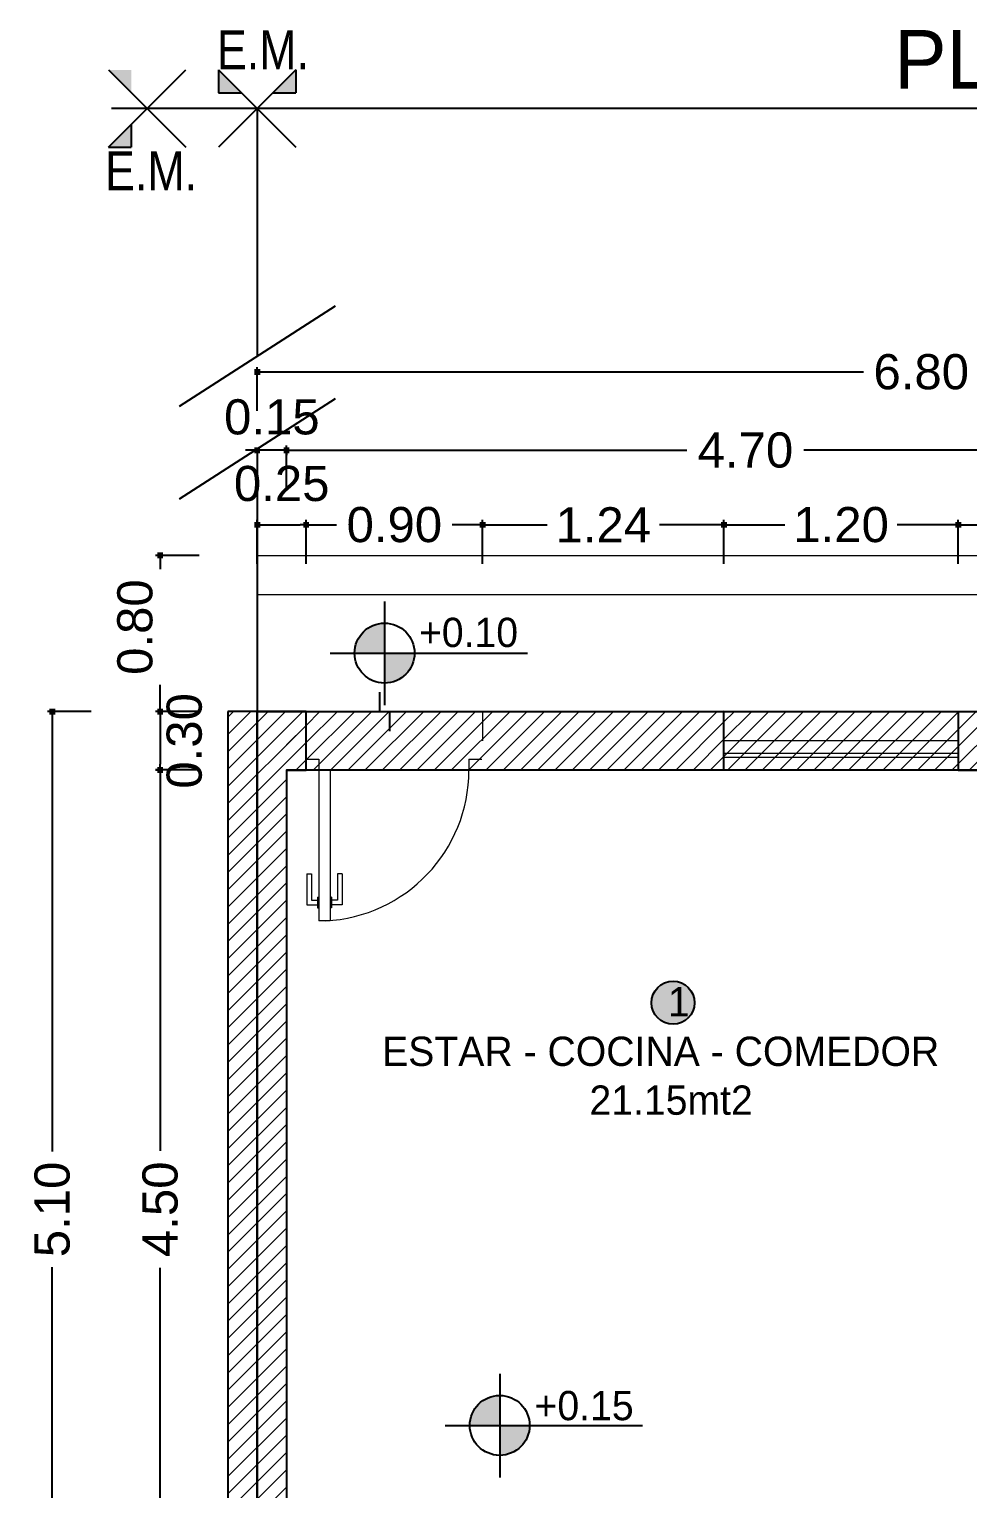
# Model space of a CAD drawing. Header units: millimetres. Extents: x 157 to 449, y 13 to 189.
# Drawn here: x 380.72 to 385.52, y 145.95 to 153.43 of the extents above; entities that cross this region are included whole.
import ezdxf

# ---------------------------------------------------------------- set-up
doc = ezdxf.new("R2010")
doc.units = ezdxf.units.MM
doc.header["$LTSCALE"] = 0.1
doc.header["$MEASUREMENT"] = 0
doc.header["$PDMODE"] = 3
doc.header["$PDSIZE"] = 0.1
doc.linetypes.add('ACAD_ISO02W100', pattern=[15, 12, -3])
doc.linetypes.add('ACAD_ISO04W100', pattern=[30, 24, -3, 0, -3])
doc.layers.get('DEFPOINTS').update_dxf_attribs({"color": 1})
for name, color, linetype in [('11.Ejes', 1, 'ACAD_ISO04W100'), ('18.Texturas', 8, 'Continuous'), ('Carpinterias', 7, 'Continuous'), ('Cotas', 1, 'Continuous'), ('MURO', 3, 'Continuous'), ('POLILINEA SUP', 150, 'Continuous')]:
    doc.layers.add(name, color=color, linetype=linetype)
for name, color, linetype, lineweight in [('17.Sombras', 8, 'Continuous', 5), ('CARPINTERIA', 2, 'Continuous', 18), ('MURO BAJO', 4, 'Continuous', 13), ('SOMBRA', 1, 'Continuous', 0)]:
    doc.layers.add(name, color=color, linetype=linetype, lineweight=lineweight)
doc.styles.add('ARIAL', font='arial.ttf', dxfattribs={"height": 0.18})
doc.dimstyles.new('MARQ 100', dxfattribs={"dimscale": 0.1, "dimtxt": 1.75, "dimasz": 0.3, "dimexe": 0.25, "dimexo": 1.5, "dimtad": 0, "dimzin": 1, "dimdsep": 46, "dimtxsty": 'ARIAL', "dimblk": 'BOXFILLED', "dimcen": 2.5, "dimclrd": 8, "dimclre": 8, "dimclrt": 4, "dimazin": 0, "dimtfac": 1, "dimtmove": 2, "dimatfit": 3, "dimldrblk": 'DOTSMALL', "dimfxl": 2, "dimfxlon": 1, "dimlwd": -1, "dimarcsym": 0})
pattern_1 = [(45, (72.381006, 0), (-0.044194174, 0.044194174), [])]

# ---------------------------------------------------------------- blocks, each defined once
blk = doc.blocks.new('_BoxFilled')
at = {"color": 0, "linetype": 'ByBlock', "lineweight": -2}
blk.add_line((-0.5, 0), (-1, 0), dxfattribs=at)
at = {"color": 0, "linetype": 'ByBlock'}
blk.add_solid([(-0.5, 0.5), (0.5, 0.5), (-0.5, -0.5), (0.5, -0.5)], dxfattribs=at)
blk = doc.blocks.new('*D100')
at = {"color": 8, "lineweight": -2, "transparency": 16777216}
for p, q in [((381.5885, 149.6325), (381.3635, 149.6325)), ((381.5885, 145.131), (381.3635, 145.131))]:
    blk.add_line(p, q, dxfattribs=at)
at = {"color": 8, "transparency": 16777216}
for p, q in [((381.3885, 149.6025), (381.3885, 147.6813)), ((381.3885, 145.161), (381.3885, 147.0821))]:
    blk.add_line(p, q, dxfattribs=at)
at = {"layer": 'DEFPOINTS', "color": 0, "transparency": 16777216}
for p in [(381.3885, 149.6325), (383.039, 149.6325), (383.0348, 145.131)]:
    blk.add_point(p, dxfattribs=at)
at = {"color": 8, "transparency": 16777216, "xscale": 0.03, "yscale": 0.03, "zscale": 0.03}
for p, rotation in [((381.3885, 149.6325), 90), ((381.3885, 145.131), 270)]:
    blk.add_blockref('_BoxFilled', p, dxfattribs=dict(at, rotation=rotation))
at = {"color": 4, "transparency": 16777216, "insert": (381.3885, 147.3817), "char_height": 0.18, "attachment_point": 5, "rotation": 90, "style": 'ARIAL'}
blk.add_mtext('4.50', dxfattribs=at)
blk = doc.blocks.new('_DotSmall')
at = {"color": 0, "linetype": 'ByBlock', "const_width": 0.5}
blk.add_lwpolyline([(-0.0625, 0, 1), (0.0625, 0, 1)], format="xyb", close=True, dxfattribs=at)
blk = doc.blocks.new('Nivel Planta')
at = {"layer": 'Cotas'}
h = blk.add_hatch(color=1, dxfattribs=at)
h.paths.add_polyline_path([(509.8507, 209.4131, 0.414214), (509.7327, 209.2951), (509.8507, 209.2951)])
h.paths.add_polyline_path([(509.9687, 209.2951), (509.8507, 209.2951), (509.8507, 209.1771, 0.414214)])
at = {"layer": 'Cotas', "color": 1}
for p, q in [((509.8507, 209.4986), (509.8507, 209.0904)), ((509.6361, 209.2951), (510.4131, 209.2951))]:
    blk.add_line(p, q, dxfattribs=at)
blk.add_circle((509.8507, 209.2951), 0.118, dxfattribs=at)
blk = doc.blocks.new('*D103')
at = {"color": 8, "lineweight": -2, "transparency": 16777216}
for p, q in [((381.584, 149.9308), (381.3635, 149.9308)), ((381.3885, 149.6308), (381.3635, 149.6308))]:
    blk.add_line(p, q, dxfattribs=at)
at = {"color": 8, "transparency": 16777216}
blk.add_line((381.3885, 149.9008), (381.3885, 149.6608), dxfattribs=at)
at = {"layer": 'DEFPOINTS', "color": 0, "transparency": 16777216}
for p in [(381.734, 149.9308), (381.3885, 149.6308), (381.4334, 149.6308)]:
    blk.add_point(p, dxfattribs=at)
at = {"color": 8, "transparency": 16777216, "xscale": 0.03, "yscale": 0.03, "zscale": 0.03}
for p, rotation in [((381.3885, 149.9308), 90), ((381.3885, 149.6308), 270)]:
    blk.add_blockref('_BoxFilled', p, dxfattribs=dict(at, rotation=rotation))
at = {"color": 4, "transparency": 16777216, "insert": (381.5123, 149.7808), "char_height": 0.18, "attachment_point": 5, "rotation": 90, "style": 'ARIAL'}
blk.add_mtext('0.30', dxfattribs=at)
blk = doc.blocks.new('*D105')
at = {"color": 8, "lineweight": -2, "transparency": 16777216}
for p, q in [((381.0357, 149.9308), (380.8107, 149.9308)), ((381.0357, 144.8308), (380.8107, 144.8308))]:
    blk.add_line(p, q, dxfattribs=at)
at = {"color": 8, "transparency": 16777216}
for p, q in [((380.8357, 149.9008), (380.8357, 147.6768)), ((380.8357, 144.8608), (380.8357, 147.0848))]:
    blk.add_line(p, q, dxfattribs=at)
at = {"layer": 'DEFPOINTS', "color": 0, "transparency": 16777216}
for p in [(381.7351, 149.9308), (380.8357, 144.8308), (381.735, 144.8308)]:
    blk.add_point(p, dxfattribs=at)
at = {"color": 8, "transparency": 16777216, "xscale": 0.03, "yscale": 0.03, "zscale": 0.03}
for p, rotation in [((380.8357, 149.9308), 90), ((380.8357, 144.8308), 270)]:
    blk.add_blockref('_BoxFilled', p, dxfattribs=dict(at, rotation=rotation))
at = {"color": 4, "transparency": 16777216, "insert": (380.8357, 147.3808), "char_height": 0.18, "attachment_point": 5, "rotation": 90, "style": 'ARIAL'}
blk.add_mtext('5.10', dxfattribs=at)
blk = doc.blocks.new('*D122')
at = {"color": 8, "lineweight": -2, "transparency": 16777216}
for p, q in [((381.5885, 150.7308), (381.3635, 150.7308)), ((381.5851, 149.9308), (381.3635, 149.9308))]:
    blk.add_line(p, q, dxfattribs=at)
at = {"color": 8, "transparency": 16777216}
for p, q in [((381.3885, 150.7008), (381.3885, 150.6597)), ((381.3885, 149.9608), (381.3885, 150.0677))]:
    blk.add_line(p, q, dxfattribs=at)
at = {"layer": 'DEFPOINTS', "color": 0, "transparency": 16777216}
for p in [(381.3885, 150.7308), (381.8849, 150.7308), (381.7351, 149.9308)]:
    blk.add_point(p, dxfattribs=at)
at = {"color": 8, "transparency": 16777216, "xscale": 0.03, "yscale": 0.03, "zscale": 0.03}
for p, rotation in [((381.3885, 150.7308), 90), ((381.3885, 149.9308), 270)]:
    blk.add_blockref('_BoxFilled', p, dxfattribs=dict(at, rotation=rotation))
at = {"color": 4, "transparency": 16777216, "insert": (381.2596, 150.3637), "char_height": 0.18, "attachment_point": 5, "rotation": 90, "style": 'ARIAL'}
blk.add_mtext('0.80', dxfattribs=at)
blk = doc.blocks.new('*D147')
at = {"color": 8, "lineweight": -2, "transparency": 16777216}
for p, q in [((381.8854, 150.6875), (381.8854, 150.9125)), ((382.1356, 150.6875), (382.1356, 150.9125))]:
    blk.add_line(p, q, dxfattribs=at)
at = {"color": 8, "transparency": 16777216}
blk.add_line((381.9154, 150.8875), (382.1056, 150.8875), dxfattribs=at)
at = {"layer": 'DEFPOINTS', "color": 0, "transparency": 16777216}
for p in [(382.1356, 150.8875), (381.8854, 149.9308), (382.1356, 149.9308)]:
    blk.add_point(p, dxfattribs=at)
at = {"color": 8, "transparency": 16777216, "xscale": 0.03, "yscale": 0.03, "zscale": 0.03, "rotation": 180}
blk.add_blockref('_BoxFilled', (381.8854, 150.8875), dxfattribs=at)
at = {"color": 8, "transparency": 16777216, "xscale": 0.03, "yscale": 0.03, "zscale": 0.03}
blk.add_blockref('_BoxFilled', (382.1356, 150.8875), dxfattribs=at)
at = {"color": 4, "transparency": 16777216, "insert": (382.0105, 151.0981), "char_height": 0.18, "attachment_point": 5, "style": 'ARIAL'}
blk.add_mtext('0.25', dxfattribs=at)
blk = doc.blocks.new('*D148')
at = {"color": 8, "lineweight": -2, "transparency": 16777216}
for p, q in [((382.1356, 150.6875), (382.1356, 150.9125)), ((383.039, 150.6875), (383.039, 150.9125))]:
    blk.add_line(p, q, dxfattribs=at)
at = {"color": 8, "transparency": 16777216}
for p, q in [((382.1656, 150.8875), (382.2913, 150.8875)), ((383.009, 150.8875), (382.8833, 150.8875))]:
    blk.add_line(p, q, dxfattribs=at)
at = {"layer": 'DEFPOINTS', "color": 0, "transparency": 16777216}
for p in [(383.039, 150.8875), (382.1356, 149.9308), (383.039, 149.9308)]:
    blk.add_point(p, dxfattribs=at)
at = {"color": 8, "transparency": 16777216, "xscale": 0.03, "yscale": 0.03, "zscale": 0.03, "rotation": 180}
blk.add_blockref('_BoxFilled', (382.1356, 150.8875), dxfattribs=at)
at = {"color": 8, "transparency": 16777216, "xscale": 0.03, "yscale": 0.03, "zscale": 0.03}
blk.add_blockref('_BoxFilled', (383.039, 150.8875), dxfattribs=at)
at = {"color": 4, "transparency": 16777216, "insert": (382.5873, 150.8875), "char_height": 0.18, "attachment_point": 5, "style": 'ARIAL'}
blk.add_mtext('0.90', dxfattribs=at)
blk = doc.blocks.new('*D149')
at = {"color": 8, "lineweight": -2, "transparency": 16777216}
for p, q in [((383.039, 150.6875), (383.039, 150.9125)), ((384.2749, 150.6875), (384.2749, 150.9125))]:
    blk.add_line(p, q, dxfattribs=at)
at = {"color": 8, "transparency": 16777216}
for p, q in [((383.069, 150.8875), (383.3695, 150.8875)), ((384.2449, 150.8875), (383.9444, 150.8875))]:
    blk.add_line(p, q, dxfattribs=at)
at = {"layer": 'DEFPOINTS', "color": 0, "transparency": 16777216}
for p in [(384.2749, 150.8875), (383.039, 149.9308), (384.2749, 149.9308)]:
    blk.add_point(p, dxfattribs=at)
at = {"color": 8, "transparency": 16777216, "xscale": 0.03, "yscale": 0.03, "zscale": 0.03, "rotation": 180}
blk.add_blockref('_BoxFilled', (383.039, 150.8875), dxfattribs=at)
at = {"color": 8, "transparency": 16777216, "xscale": 0.03, "yscale": 0.03, "zscale": 0.03}
blk.add_blockref('_BoxFilled', (384.2749, 150.8875), dxfattribs=at)
at = {"color": 4, "transparency": 16777216, "insert": (383.657, 150.8875), "char_height": 0.18, "attachment_point": 5, "style": 'ARIAL'}
blk.add_mtext('1.24', dxfattribs=at)
blk = doc.blocks.new('*D150')
at = {"color": 8, "lineweight": -2, "transparency": 16777216}
for p, q in [((384.2749, 150.6875), (384.2749, 150.9125)), ((385.4749, 150.6875), (385.4749, 150.9125))]:
    blk.add_line(p, q, dxfattribs=at)
at = {"color": 8, "transparency": 16777216}
for p, q in [((384.3049, 150.8875), (384.5874, 150.8875)), ((385.4449, 150.8875), (385.1624, 150.8875))]:
    blk.add_line(p, q, dxfattribs=at)
at = {"layer": 'DEFPOINTS', "color": 0, "transparency": 16777216}
for p in [(385.4749, 150.8875), (384.2749, 149.9308), (385.4749, 149.9298)]:
    blk.add_point(p, dxfattribs=at)
at = {"color": 8, "transparency": 16777216, "xscale": 0.03, "yscale": 0.03, "zscale": 0.03, "rotation": 180}
blk.add_blockref('_BoxFilled', (384.2749, 150.8875), dxfattribs=at)
at = {"color": 8, "transparency": 16777216, "xscale": 0.03, "yscale": 0.03, "zscale": 0.03}
blk.add_blockref('_BoxFilled', (385.4749, 150.8875), dxfattribs=at)
at = {"color": 4, "transparency": 16777216, "insert": (384.8749, 150.8875), "char_height": 0.18, "attachment_point": 5, "style": 'ARIAL'}
blk.add_mtext('1.20', dxfattribs=at)
blk = doc.blocks.new('*D151')
at = {"color": 8, "lineweight": -2, "transparency": 16777216}
for p, q in [((385.4749, 150.6875), (385.4749, 150.9125)), ((386.8849, 150.6875), (386.8849, 150.9125))]:
    blk.add_line(p, q, dxfattribs=at)
at = {"color": 8, "transparency": 16777216}
for p, q in [((385.5049, 150.8875), (385.9095, 150.8875)), ((386.8549, 150.8875), (386.4504, 150.8875))]:
    blk.add_line(p, q, dxfattribs=at)
at = {"layer": 'DEFPOINTS', "color": 0, "transparency": 16777216}
for p in [(386.8849, 150.8875), (385.4749, 149.9298), (386.8849, 149.9298)]:
    blk.add_point(p, dxfattribs=at)
at = {"color": 8, "transparency": 16777216, "xscale": 0.03, "yscale": 0.03, "zscale": 0.03, "rotation": 180}
blk.add_blockref('_BoxFilled', (385.4749, 150.8875), dxfattribs=at)
at = {"color": 8, "transparency": 16777216, "xscale": 0.03, "yscale": 0.03, "zscale": 0.03}
blk.add_blockref('_BoxFilled', (386.8849, 150.8875), dxfattribs=at)
at = {"color": 4, "transparency": 16777216, "insert": (386.1799, 150.8875), "char_height": 0.18, "attachment_point": 5, "style": 'ARIAL'}
blk.add_mtext('1.41', dxfattribs=at)
blk = doc.blocks.new('*D154')
at = {"color": 8, "lineweight": -2, "transparency": 16777216}
for p, q in [((382.035, 151.0695), (382.035, 151.2945)), ((386.7349, 151.0695), (386.7349, 151.2945))]:
    blk.add_line(p, q, dxfattribs=at)
at = {"color": 8, "transparency": 16777216}
for p, q in [((382.065, 151.2695), (384.0854, 151.2695)), ((386.7049, 151.2695), (384.6846, 151.2695))]:
    blk.add_line(p, q, dxfattribs=at)
at = {"layer": 'DEFPOINTS', "color": 0, "transparency": 16777216}
for p in [(386.7349, 151.2695), (382.035, 149.6308), (386.7349, 149.6308)]:
    blk.add_point(p, dxfattribs=at)
at = {"color": 8, "transparency": 16777216, "xscale": 0.03, "yscale": 0.03, "zscale": 0.03, "rotation": 180}
blk.add_blockref('_BoxFilled', (382.035, 151.2695), dxfattribs=at)
at = {"color": 8, "transparency": 16777216, "xscale": 0.03, "yscale": 0.03, "zscale": 0.03}
blk.add_blockref('_BoxFilled', (386.7349, 151.2695), dxfattribs=at)
at = {"color": 4, "transparency": 16777216, "insert": (384.385, 151.2695), "char_height": 0.18, "attachment_point": 5, "style": 'ARIAL'}
blk.add_mtext('4.70', dxfattribs=at)
blk = doc.blocks.new('*D158')
at = {"color": 8, "lineweight": -2, "transparency": 16777216}
for p, q in [((381.8854, 151.4706), (381.8854, 151.6956)), ((388.6849, 151.4706), (388.6849, 151.6956))]:
    blk.add_line(p, q, dxfattribs=at)
at = {"color": 8, "transparency": 16777216}
for p, q in [((381.9154, 151.6706), (384.9887, 151.6706)), ((388.6549, 151.6706), (385.5816, 151.6706))]:
    blk.add_line(p, q, dxfattribs=at)
at = {"layer": 'DEFPOINTS', "color": 0, "transparency": 16777216}
for p in [(388.6849, 151.6706), (381.8854, 149.9308), (388.6849, 149.9308)]:
    blk.add_point(p, dxfattribs=at)
at = {"color": 8, "transparency": 16777216, "xscale": 0.03, "yscale": 0.03, "zscale": 0.03, "rotation": 180}
blk.add_blockref('_BoxFilled', (381.8854, 151.6706), dxfattribs=at)
at = {"color": 8, "transparency": 16777216, "xscale": 0.03, "yscale": 0.03, "zscale": 0.03}
blk.add_blockref('_BoxFilled', (388.6849, 151.6706), dxfattribs=at)
at = {"color": 4, "transparency": 16777216, "insert": (385.2852, 151.6706), "char_height": 0.18, "attachment_point": 5, "style": 'ARIAL'}
blk.add_mtext('6.80', dxfattribs=at)
blk = doc.blocks.new('*D159')
at = {"color": 8, "transparency": 16777216}
for p, q in [((381.8549, 151.2695), (381.8249, 151.2695)), ((382.035, 151.2695), (381.8849, 151.2695)), ((382.065, 151.2695), (382.095, 151.2695))]:
    blk.add_line(p, q, dxfattribs=at)
at = {"color": 8, "lineweight": -2, "transparency": 16777216}
for p, q in [((381.8849, 151.2695), (381.8849, 151.2445)), ((382.035, 151.2695), (382.035, 151.2445))]:
    blk.add_line(p, q, dxfattribs=at)
at = {"layer": 'DEFPOINTS', "color": 0, "transparency": 16777216}
for p in [(381.8849, 151.2756), (381.8849, 151.2695), (382.035, 151.2945)]:
    blk.add_point(p, dxfattribs=at)
at = {"color": 8, "transparency": 16777216, "xscale": 0.03, "yscale": 0.03, "zscale": 0.03}
blk.add_blockref('_BoxFilled', (381.8849, 151.2695), dxfattribs=at)
at = {"color": 8, "transparency": 16777216, "xscale": 0.03, "yscale": 0.03, "zscale": 0.03, "rotation": 180}
blk.add_blockref('_BoxFilled', (382.035, 151.2695), dxfattribs=at)
at = {"color": 4, "transparency": 16777216, "insert": (381.96, 151.4393), "char_height": 0.18, "attachment_point": 5, "style": 'ARIAL'}
blk.add_mtext('0.15', dxfattribs=at)
blk = doc.blocks.new('puerta .8')
at = {"layer": 'CARPINTERIA'}
for p, q in [((515.4025, 143.696), (515.4613, 143.696)), ((515.4025, 143.646), (515.5119, 143.646)), ((515.4613, 143.696), (515.4613, 142.9599)), ((515.5119, 143.646), (515.5119, 142.9599)), ((516.1442, 143.696), (516.2025, 143.696)), ((516.1442, 143.696), (516.1442, 143.646)), ((516.1442, 143.646), (516.2025, 143.646)), ((515.4056, 143.1738), (515.4268, 143.1738)), ((515.4056, 143.1738), (515.4056, 143.0326)), ((515.4268, 143.1738), (515.4268, 143.0537)), ((515.5464, 143.1738), (515.5464, 143.0537)), ((515.5676, 143.1738), (515.5464, 143.1738)), ((515.5676, 143.1738), (515.5676, 143.0326)), ((515.4268, 143.0537), (515.4543, 143.0537)), ((515.4543, 143.0679), (515.4613, 143.0679)), ((515.4543, 143.0679), (515.4543, 143.0184)), ((515.519, 143.0679), (515.5119, 143.0679)), ((515.519, 143.0679), (515.519, 143.0184)), ((515.5464, 143.0537), (515.519, 143.0537)), ((515.4056, 143.0326), (515.4543, 143.0326)), ((515.4543, 143.0184), (515.4613, 143.0184)), ((515.519, 143.0184), (515.5119, 143.0184)), ((515.5676, 143.0326), (515.519, 143.0326)), ((515.5119, 142.9599), (515.4613, 142.9599))]:
    blk.add_line(p, q, dxfattribs=at)
blk.add_arc((515.4572, 143.646), 0.6869, 272.77941, 0, dxfattribs=at)

msp = doc.modelspace()

# ---------------------------------------------------------------- hatches: boundary and pattern name
at = {"layer": '11.Ejes'}
h = msp.add_hatch(color=256, dxfattribs=at)
h.dxf.hatch_style = 1
h.paths.add_polyline_path([(381.2397, 153.2173), (381.1233, 153.2173), (381.2397, 153.1009)])
h.paths.add_polyline_path([(381.2397, 152.8213), (381.2397, 152.9377), (381.1233, 152.8213)])
h = msp.add_hatch(color=256, dxfattribs=at)
h.dxf.hatch_style = 1
h.paths.add_polyline_path([(381.8033, 153.1009), (381.6869, 153.2173), (381.6869, 153.1009)])
h.paths.add_polyline_path([(382.0829, 153.2173), (381.9666, 153.1009), (382.0829, 153.1009)])
at = {"layer": '18.Texturas'}
h = msp.add_hatch(color=256, dxfattribs=at)
h.dxf.hatch_style = 1
edge = h.paths.add_edge_path()
edge.add_arc((384.0141, 148.4398), 0.1101, 0, 360)
at = {"layer": 'SOMBRA', "true_color": 0xf8991e}
h = msp.add_hatch(dxfattribs=at)
h.set_pattern_fill('ANSI31', color=30, scale=0.5)
h.set_pattern_definition(pattern_1)
h.paths.add_polyline_path([(386.8849, 148.784), (388.4849, 148.7839), (388.4849, 148.934), (386.8849, 148.934), (386.8849, 149.9308), (384.2749, 149.9301), (384.2749, 149.6315), (386.7349, 149.6308), (386.7349, 146.1356), (388.4849, 146.1356), (388.4849, 146.2856), (386.8849, 146.2856)])
h.paths.add_polyline_path([(388.6849, 148.934), (388.4849, 148.934), (388.4849, 146.1356), (389.5849, 146.1356), (389.5849, 145.1308), (388.7349, 145.1303), (388.7349, 144.9803), (389.7349, 144.9808), (389.7349, 146.1356), (391.7349, 146.1356), (391.7349, 141.9808), (389.6349, 141.9808), (389.6349, 141.6808), (392.0349, 141.6808), (392.0349, 146.3356), (388.6849, 146.3356)])
h.paths.add_polyline_path([(382.0356, 149.6308), (382.1356, 149.6308), (382.1356, 149.9308), (382.0356, 149.9308), (381.7351, 149.9308), (381.735, 144.8308), (381.735, 143.0308), (382.0355, 143.0308), (382.0356, 144.8308), (382.135, 144.8308), (382.135, 145.1308), (382.035, 145.1308)])
h.paths.add_polyline_path([(384.785, 145.1308), (382.1348, 145.1308), (382.1351, 144.8308), (384.785, 144.8308)])
h = msp.add_hatch(dxfattribs=at)
h.set_pattern_fill('ANSI31', color=30, scale=0.5)
h.set_pattern_definition(pattern_1)
h.paths.add_polyline_path([(382.1356, 149.9307), (382.0356, 149.9308), (382.0356, 149.6308), (382.1356, 149.6308)])
h = msp.add_hatch(dxfattribs=at)
h.set_pattern_fill('ANSI31', color=30, scale=0.5)
h.set_pattern_definition(pattern_1)
h.paths.add_polyline_path([(384.2749, 149.9303), (384.2349, 149.9298), (382.1356, 149.9305), (382.1356, 149.631), (384.2749, 149.6313)])

# ---------------------------------------------------------------- linework, layer by layer
msp.add_circle((384.0141, 148.4398), 0.1101)
at = {"layer": '11.Ejes'}
for p, q in [((381.1233, 152.8213), (381.5193, 153.2173)), ((381.1233, 152.8213), (381.5193, 153.2173)), ((381.1233, 153.2173), (381.5193, 152.8213)), ((382.0829, 153.2173), (381.6869, 152.8213)), ((382.0829, 153.2173), (381.6869, 152.8213)), ((381.6869, 153.2173), (382.0829, 152.8213)), ((381.6869, 153.2173), (381.6869, 153.1009)), ((382.0829, 153.2173), (382.0829, 153.1009)), ((381.6869, 153.1009), (381.8033, 153.1009)), ((381.9666, 153.1009), (382.0829, 153.1009)), ((381.2397, 152.9377), (381.2397, 152.8213)), ((381.1233, 152.8213), (381.2397, 152.8213))]:
    msp.add_line(p, q, dxfattribs=at)
at = {"layer": '11.Ejes', "ltscale": 12}
for p, q in [((392.5626, 153.0193), (381.1391, 153.0193)), ((381.8849, 153.0193), (381.8849, 152.5419)), ((381.8849, 152.5419), (381.8849, 151.7508))]:
    msp.add_line(p, q, dxfattribs=at)
at = {"layer": '11.Ejes'}
for points in [[(382.2849, 152.0073), (381.4849, 151.4942)], [(382.2849, 151.5321), (381.4849, 151.019)]]:
    msp.add_lwpolyline(points, dxfattribs=at)
at = {"layer": '11.Ejes', "ltscale": 12}
msp.add_lwpolyline([(381.8849, 151.2756), (381.8849, 138.2269)], dxfattribs=at)
at = {"layer": '17.Sombras', "color": 8, "true_color": 0x7d7d7d}
for p, q in [((381.8849, 150.7308), (389.3849, 150.7308)), ((382.0356, 149.9308), (383.039, 149.9303))]:
    msp.add_line(p, q, dxfattribs=at)
at = {"layer": '17.Sombras', "linetype": 'ACAD_ISO02W100', "ltscale": 18}
for q in [(389.0849, 150.5308), (381.8854, 149.9308)]:
    msp.add_line((381.8854, 150.5308), q, dxfattribs=at)
at = {"layer": '17.Sombras', "ltscale": 0.5}
msp.add_line((381.7351, 149.9308), (382.0356, 149.9308), dxfattribs=at)
at = {"layer": 'CARPINTERIA'}
for p, q in [((382.0356, 149.9308), (382.0979, 149.9308)), ((383.039, 149.9303), (383.039, 149.7803)), ((385.4749, 149.7808), (384.2749, 149.7808)), ((385.4749, 149.7808), (384.2749, 149.7808)), ((385.4749, 149.7158), (384.2749, 149.7158)), ((385.4749, 149.6958), (384.2749, 149.6958))]:
    msp.add_line(p, q, dxfattribs=at)
at = {"layer": 'MURO'}
for p, q in [((382.5123, 149.9305), (382.5123, 150.0305)), ((381.7351, 149.9308), (381.735, 144.8308)), ((382.1356, 149.9308), (382.0356, 149.9308)), ((382.1356, 149.6308), (382.1356, 149.9308)), ((382.5123, 149.9305), (382.5623, 149.9305)), ((382.5623, 149.9305), (382.5623, 149.8305)), ((384.2749, 149.9308), (383.039, 149.9303)), ((384.2749, 149.6308), (384.2749, 149.9308)), ((382.0356, 149.6308), (382.035, 145.1308)), ((382.0356, 149.6308), (382.1356, 149.6308)), ((384.2749, 149.6308), (383.039, 149.6308))]:
    msp.add_line(p, q, dxfattribs=at)
at = {"layer": 'MURO', "ltscale": 0.5}
msp.add_line((382.0356, 149.9308), (381.7351, 149.9308), dxfattribs=at)
msp.add_lwpolyline([(386.8849, 149.9308), (385.4749, 149.9295), (385.4749, 149.6308), (386.7349, 149.6308), (386.7349, 146.1356), (387.6849, 146.1356), (387.6849, 146.2856), (386.8849, 146.2856), (386.8849, 148.784), (387.2849, 148.7839), (387.2849, 148.934), (386.8849, 148.934), (386.8849, 149.9308), (385.4749, 149.9294)], dxfattribs=at)
at = {"layer": 'MURO BAJO'}
for p, q in [((384.2749, 149.9298), (385.4749, 149.9298)), ((384.2749, 149.6308), (385.4749, 149.6308))]:
    msp.add_line(p, q, dxfattribs=at)
at = {"layer": 'POLILINEA SUP', "ltscale": 0.5}
for points in [[(381.8847, 149.9308), (386.8847, 149.9308), (388.6847, 148.934), (388.6847, 146.3356), (391.8847, 146.3356), (391.8847, 141.6808), (384.7847, 141.6808), (384.7846, 143.7808), (382.0356, 143.7808), (382.0358, 144.8308), (381.8853, 144.8308), (381.8851, 149.9308)], [(381.8849, 149.9308), (386.8849, 149.9308), (386.8849, 148.934), (388.6849, 148.934), (388.6849, 146.3356), (391.8849, 146.3356), (391.8849, 141.6808), (384.7849, 141.6808), (384.7849, 143.7808), (384.785, 144.8308), (382.0356, 144.8308), (382.0356, 144.8308), (382.0355, 143.0308), (381.8849, 143.0308), (381.8854, 149.9308)]]:
    msp.add_lwpolyline(points, dxfattribs=at)
at = {"layer": 'POLILINEA SUP'}
msp.add_lwpolyline([(382.035, 145.1308), (386.7349, 145.1308), (386.7349, 149.6308), (382.035, 149.6308)], close=True, dxfattribs=at)

# ---------------------------------------------------------------- block references
at = {"xscale": 1.3, "yscale": 1.3, "zscale": 1.3}
for p in [(-280.2686, -121.8531), (-279.6792, -125.809)]:
    msp.add_blockref('Nivel Planta', p, dxfattribs=at)
at = {"layer": 'Carpinterias', "xscale": 1.124818451003603, "yscale": 1.124818451003603, "zscale": 1.124818451003603}
msp.add_blockref('puerta .8', (-197.5993, -11.9449), dxfattribs=at)

# ---------------------------------------------------------------- texts
at = {"color": 2}
for s, insert, char_height, width, attachment_point in [('PLANTA GENERAL', (388.7364, 153.4217), 0.3, 4.982681, 3), ('+0.10', (383.2208, 150.4115), 0.15, 1.302589, 3), ('ESTAR - COCINA - COMEDOR\\P\\pi1.06187;21.15mt2', (382.5244, 148.2658), 0.15, 3.073737, 1), ('+0.15', (383.8125, 146.4512), 0.15, 1.302589, 3)]:
    msp.add_mtext(s, dxfattribs=dict(at, insert=insert, char_height=char_height, width=width, attachment_point=attachment_point))
at = {"color": 2, "insert": (382.2628, 148.5195), "char_height": 0.15, "attachment_point": 1}
msp.add_mtext_dynamic_manual_height_columns('\\pi1.725,t2.025;1', width=3.5, gutter_width=12.5, heights=[0], dxfattribs=at)
at = {"layer": '11.Ejes', "lineweight": 40, "char_height": 0.2, "width": 1.294531, "attachment_point": 2}
for insert in [(381.9144, 153.4211), (381.3419, 152.8005)]:
    msp.add_mtext('{\\fArial Narrow|b0|i0|c0|p34;E.M.}', dxfattribs=dict(at, insert=insert))

# ---------------------------------------------------------------- dimensions: what is measured, and where the dimension line sits
for base, p1, p2, picture, middle in [((388.6849, 151.6706), (381.8854, 149.9308), (388.6849, 149.9308), '*D158', (385.2852, 151.6706)), ((386.7349, 151.2695), (382.035, 149.6308), (386.7349, 149.6308), '*D154', (384.385, 151.2695)), ((382.1356, 150.8875), (381.8854, 149.9308), (382.1356, 149.9308), '*D147', (382.0105, 151.0981)), ((383.039, 150.8875), (382.1356, 149.9308), (383.039, 149.9308), '*D148', (382.5873, 150.8875)), ((384.2749, 150.8875), (383.039, 149.9308), (384.2749, 149.9308), '*D149', (383.657, 150.8875)), ((385.4749, 150.8875), (384.2749, 149.9308), (385.4749, 149.9298), '*D150', (384.8749, 150.8875)), ((386.8849, 150.8875), (385.4749, 149.9298), (386.8849, 149.9298), '*D151', (386.1799, 150.8875))]:
    dim = msp.add_linear_dim(base=base, p1=p1, p2=p2, dimstyle='MARQ 100')
    dim.commit()
    dim.dimension.update_dxf_attribs({"geometry": picture, "text_midpoint": middle})
dim = msp.add_linear_dim(base=(381.8849, 151.2695), p1=(382.035, 151.2945), p2=(381.8849, 151.2756), dimstyle='MARQ 100')
dim.commit()
dim.dimension.update_dxf_attribs({"geometry": '*D159', "text_midpoint": (381.96, 151.4393), "dimtype": 160})
for base, p1, p2, picture, middle in [((381.3885, 150.7308), (381.7351, 149.9308), (381.8849, 150.7308), '*D122', (381.2596, 150.3637)), ((381.3885, 149.6308), (381.734, 149.9308), (381.4334, 149.6308), '*D103', (381.5123, 149.7808))]:
    dim = msp.add_linear_dim(base=base, p1=p1, p2=p2, angle=90, dimstyle='MARQ 100')
    dim.commit()
    dim.dimension.update_dxf_attribs({"geometry": picture, "text_midpoint": middle, "dimtype": 160})
for base, p1, p2, picture, middle in [((380.8357, 144.8308), (381.7351, 149.9308), (381.735, 144.8308), '*D105', (380.8357, 147.3808)), ((381.3885, 149.6325), (383.0348, 145.131), (383.039, 149.6325), '*D100', (381.3885, 147.3817))]:
    dim = msp.add_linear_dim(base=base, p1=p1, p2=p2, angle=90, dimstyle='MARQ 100')
    dim.commit()
    dim.dimension.update_dxf_attribs({"geometry": picture, "text_midpoint": middle})

doc.saveas('drawing.dxf')
